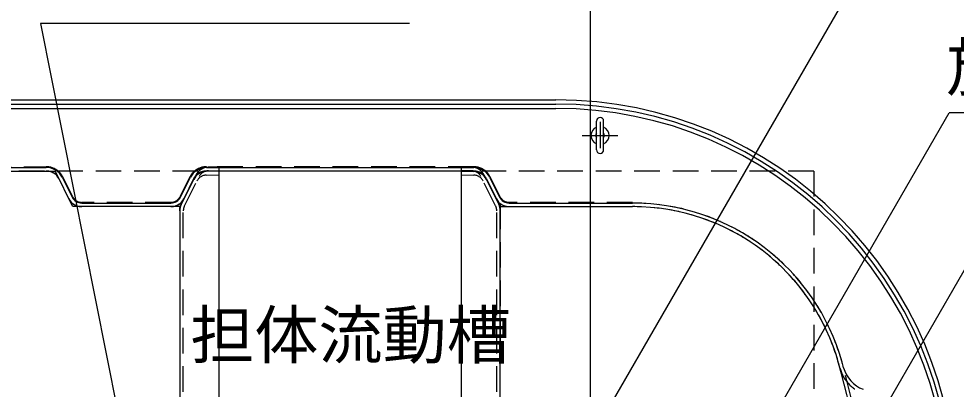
# Model space of a CAD drawing. Units: millimetres, scale not verified. Extents: x -22790 to 8910, y -6308 to 6308.
# Drawn here: x -4822 to -3506, y 1437 to 1958 of the extents above; entities that cross this region are included whole.
import ezdxf
from ezdxf.enums import TextEntityAlignment as Align

# ---------------------------------------------------------------- set-up
doc = ezdxf.new("R2010")
doc.units = ezdxf.units.MM
doc.header["$LTSCALE"] = 30
for name, pattern in [('CHAIN1', [8, 5, -1, 1, -1]), ('DASHED1', [1.8, 1.2, -0.6]), ('DOUBLE_CHAIN1', [8.8, 5, -1, 0.6, -0.6, 0.6, -1])]:
    doc.linetypes.add(name, pattern=pattern)
for name, color, linetype, lineweight in [('0-2_空気管', 3, 'Continuous', 25), ('0-5_機器', 3, 'Continuous', 25), ('0-6_文字', 3, 'Continuous', 25), ('0-C_07', 3, 'Continuous', 25)]:
    doc.layers.add(name, color=color, linetype=linetype, lineweight=lineweight)
doc.styles.add('ＭＳ ゴシック', font='')
doc.styles.get('ＭＳ ゴシック').set_extended_font_data('MS Gothic')

msp = doc.modelspace()

# ---------------------------------------------------------------- linework, layer by layer
at = {"layer": '0-2_空気管'}
for p, q in [((-5836.71, 1843.75), (-4067.8, 1843.75)), ((-5836.71, 1837.75), (-4067.8, 1837.75)), ((-5836.71, 1831.75), (-4067.8, 1831.75)), ((-4010.8, 1773.5), (-4010.8, 1814)), ((-4000.8, 1773.5), (-4000.8, 1814)), ((-5138.43, 1748.75), (-4783.16, 1748.75)), ((-5138.43, 1743.75), (-4783.16, 1743.75)), ((-4573.11, 1738.12), (-4593.68, 1696.97)), ((-4540.8, 1743.54), (-4558.8, 1743.07)), ((-4558.44, 1748.75), (-4183.16, 1748.75)), ((-4183.16, 1743.75), (-4558.44, 1743.75)), ((-4540.8, 1749.55), (-4555.75, 1749.16)), ((-4554.92, 1749.78), (-4540.8, 1749.78)), ((-4540.8, 1749.55), (-4540.8, 237.95)), ((-4200.8, 1749.55), (-4200.8, 237.95)), ((-4200.8, 1749.55), (-4185.84, 1749.16)), ((-4200.8, 1743.54), (-4182.79, 1743.07)), ((-4168.48, 1738.12), (-4147.91, 1696.97)), ((-4751.32, 1704.81), (-4765.27, 1732.69)), ((-4760.79, 1734.93), (-4746.85, 1707.04)), ((-4594.74, 1707.04), (-4580.79, 1734.93)), ((-4576.32, 1732.69), (-4590.27, 1704.81)), ((-4165.27, 1732.69), (-4151.32, 1704.81)), ((-4160.8, 1734.93), (-4146.85, 1707.04)), ((-4733.43, 1698.75), (-4608.15, 1698.75)), ((-4133.43, 1698.75), (-3960.11, 1698.75)), ((-4608.15, 1693.75), (-4733.43, 1693.75)), ((-4595.79, 1693.75), (-4595.79, 293.75)), ((-4145.8, 293.75), (-4145.8, 1693.75)), ((-4133.43, 1693.75), (-3960.11, 1693.75))]:
    msp.add_line(p, q, dxfattribs=at)
at = {"layer": '0-2_空気管', "linetype": 'CHAIN1'}
for p, q in [((-4005.8, 1812.9), (-4005.8, 1775.91)), ((-4030.8, 1793.75), (-3980.8, 1793.75))]:
    msp.add_line(p, q, dxfattribs=at)
at = {"layer": '0-2_空気管', "linetype": 'DASHED1'}
for p, q in [((-5138.43, 1749.75), (-4783.16, 1749.75)), ((-5138.43, 1743.75), (-4783.16, 1743.75)), ((-4558.67, 1738.07), (-4540.8, 1738.54)), ((-4183.16, 1749.75), (-4558.44, 1749.75)), ((-4183.16, 1743.75), (-4558.44, 1743.75)), ((-4555.62, 1744.17), (-4540.8, 1744.55)), ((-4185.97, 1744.17), (-4200.8, 1744.55)), ((-4200.8, 1738.54), (-4182.93, 1738.07)), ((-4751.32, 1704.81), (-4765.27, 1732.69)), ((-4745.96, 1707.49), (-4759.9, 1735.38)), ((-4581.69, 1735.38), (-4595.63, 1707.49)), ((-4576.32, 1732.69), (-4590.27, 1704.81)), ((-4589.21, 1694.74), (-4568.64, 1735.88)), ((-4152.38, 1694.74), (-4172.95, 1735.88)), ((-4165.27, 1732.69), (-4151.32, 1704.81)), ((-4145.96, 1707.49), (-4159.9, 1735.38)), ((-4608.15, 1699.75), (-4733.43, 1699.75)), ((-4145.8, 1698.03), (-4145.8, 1499.17)), ((-3960.11, 1699.75), (-4133.43, 1699.75)), ((-4608.15, 1693.75), (-4733.43, 1693.75)), ((-4595.79, 1693.75), (-4595.79, 1499.17)), ((-4590.79, 299.47), (-4590.79, 1688.03)), ((-4150.8, 299.47), (-4150.8, 1688.03)), ((-4133.43, 1693.75), (-3960.11, 1693.75))]:
    msp.add_line(p, q, dxfattribs=at)
at = {"layer": '0-2_空気管', "linetype": 'DOUBLE_CHAIN1'}
for p, q in [((-4783.16, 1743.75), (-4770.79, 1743.75)), ((-4765.27, 1732.69), (-4770.79, 1743.75)), ((-4593.68, 1696.97), (-4595.79, 1692.75)), ((-4595.79, 1688.03), (-4595.79, 1692.75)), ((-4147.91, 1696.97), (-4145.8, 1692.75)), ((-4145.8, 1688.03), (-4145.8, 1692.75))]:
    msp.add_line(p, q, dxfattribs=at)
for points in [[(-4733.43, 1693.75), (-4745.79, 1693.75), (-4751.32, 1704.81)], [(-4590.27, 1704.81), (-4595.79, 1693.75), (-4608.15, 1693.75)], [(-4151.32, 1704.81), (-4145.8, 1693.75), (-4133.43, 1693.75)]]:
    msp.add_lwpolyline(points, dxfattribs=at)
at = {"layer": '0-2_空気管'}
for centre, radius, start, end in [((-4067.8, 1281.75), 562, 0, 90), ((-4067.8, 1281.75), 556, 0, 90), ((-4067.8, 1281.75), 550, 0, 90), ((-4005.8, 1814), 5, 0, 180), ((-4005.8, 1793.75), 12.75, 113.089, 246.911), ((-4005.8, 1793.75), 12.75, 293.089, 66.911), ((-4005.8, 1793.75), 6, 146.443, 213.557), ((-4005.8, 1793.75), 6, 326.443, 33.557), ((-4005.8, 1773.5), 5, 180, 0), ((-4783.16, 1723.75), 25, 26.565, 90), ((-4783.16, 1723.75), 20, 26.565, 90), ((-4558.43, 1723.75), 25, 90, 153.435), ((-4558.43, 1723.75), 20, 90, 153.435), ((-4558.27, 1723.07), 20, 91.5, 153.436), ((-4555.22, 1729.17), 20, 91.5, 153.436), ((-4186.37, 1729.17), 20, 26.564, 88.5), ((-4183.16, 1723.75), 25, 26.565, 90), ((-4183.16, 1723.75), 20, 26.565, 90), ((-4183.32, 1723.07), 20, 26.564, 88.5), ((-4733.43, 1713.75), 20, 206.565, 270), ((-4733.43, 1713.75), 15, 206.565, 270), ((-4608.15, 1713.75), 15, 270, 333.435), ((-4608.15, 1713.75), 20, 270, 333.435), ((-4133.43, 1713.75), 20, 206.565, 270), ((-4133.43, 1713.75), 15, 206.565, 270), ((-3960.11, 1393.75), 305, 15.466, 90), ((-4575.79, 1688.03), 20, 153.436, 180), ((-4165.8, 1688.03), 20, 0, 26.564), ((-3960.11, 1393.75), 300, 15.466, 90), ((-5405.8, 993.75), 1805, 15.216, 15.466), ((-5405.8, 993.75), 1800, 0, 15.466), ((-3620.65, 1479.3), 45, 195.216, 249.424)]:
    msp.add_arc(centre, radius, start, end, dxfattribs=at)
at = {"layer": '0-2_空気管', "linetype": 'DASHED1'}
for centre, radius, start, end in [((-4783.16, 1723.75), 26, 26.565, 90), ((-4783.16, 1723.75), 20, 26.565, 90), ((-4558.43, 1723.75), 26, 90, 153.435), ((-4558.43, 1723.75), 20, 90, 153.435), ((-4558.27, 1723.07), 15, 91.5, 153.436), ((-4555.22, 1729.17), 15, 91.5, 153.436), ((-4186.37, 1729.17), 15, 26.564, 88.5), ((-4183.16, 1723.75), 26, 26.565, 90), ((-4183.16, 1723.75), 20, 26.565, 90), ((-4183.32, 1723.07), 15, 26.564, 88.5), ((-4733.43, 1713.75), 20, 206.565, 270), ((-4733.43, 1713.75), 14, 206.565, 270), ((-4608.15, 1713.75), 14, 270, 333.435), ((-4608.15, 1713.75), 20, 270, 333.435), ((-4133.43, 1713.75), 20, 206.565, 270), ((-4133.43, 1713.75), 14, 206.565, 270), ((-3960.11, 1393.75), 305, 15.466, 90), ((-4575.79, 1688.03), 15, 153.436, 180), ((-4165.8, 1688.03), 15, 0, 26.564), ((-3960.11, 1393.75), 300, 15.466, 90), ((-5405.8, 993.75), 1805, 0, 15.466), ((-5405.8, 993.75), 1800, 15.216, 15.466), ((-3620.65, 1479.3), 50, 195.216, 249.424)]:
    msp.add_arc(centre, radius, start, end, dxfattribs=at)
at = {"layer": '0-5_機器', "color": 2, "linetype": 'DASHED1'}
msp.add_line((-3705.8, 1743.75), (-3705.8, 243.75), dxfattribs=at)
msp.add_lwpolyline([(-3705.8, 1743.75), (-6105.8, 1743.75), (-6105.8, 243.75)], dxfattribs=at)
at = {"layer": '0-6_文字'}
for p, q in [((-4019.14, 1366.75), (-3559.09, 2163.58)), ((-4273.06, 1950.83), (-4791.06, 1950.83)), ((-4791.06, 1950.83), (-4652.37, 1250.95)), ((-3892.85, 1172.39), (-3515.65, 1825.73)), ((-3004.65, 1825.73), (-3515.65, 1825.73)), ((-3848.48, 991.08), (-3489.54, 1612.78))]:
    msp.add_line(p, q, dxfattribs=at)
at = {"layer": '0-C_07', "color": 6}
msp.add_line((-4019.14, 1366.75), (-4019.14, 2393.93), dxfattribs=at)

# ---------------------------------------------------------------- texts
at = {"layer": '0-6_文字', "color": 4, "style": 'ＭＳ ゴシック'}
for s, p in [('放流用バルブ', (-3519.65, 1836.73)), ('担体流動槽', (-4581.03, 1460.68))]:
    msp.add_text(s, height=65.98, dxfattribs=at).set_placement(p, align=Align.BOTTOM_LEFT)

doc.saveas('drawing.dxf')
